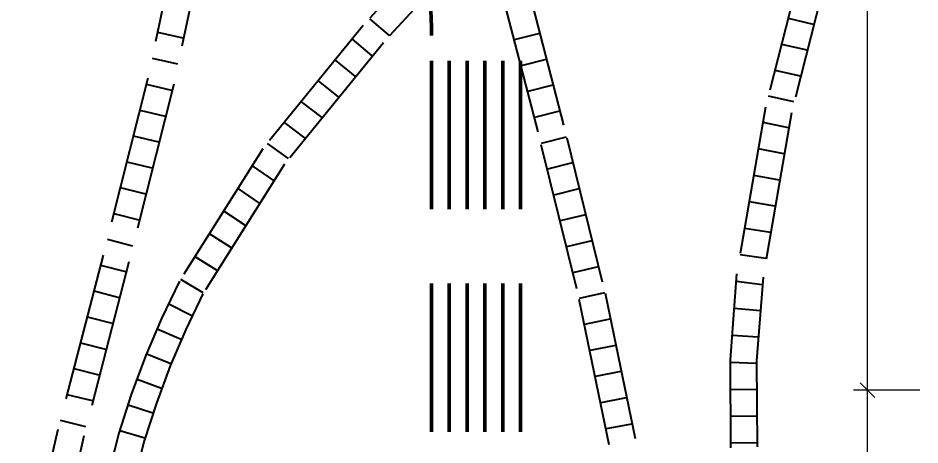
# Model space of a CAD drawing. Header units: millimetres. Extents: x -3497 to 2618, y -1809 to 2456.
# Drawn here: x 442.4 to 746.3, y 1212.4 to 1356.4 of the extents above; entities that cross this region are included whole.
import ezdxf
from ezdxf.enums import TextEntityAlignment as Align

# ---------------------------------------------------------------- set-up
doc = ezdxf.new("R2010")
doc.units = ezdxf.units.MM
doc.header["$LTSCALE"] = 100
doc.linetypes.add('DASHED', pattern=[0.75, 0.5, -0.25])
doc.linetypes.add('HIDDENX2', pattern=[0.75, 0.5, -0.25])
for name, color, linetype, true_color in [('10-0.18 Strichlinie', 7, 'Continuous', 0x00c0ff), ('20-Beton', 9, 'Continuous', 0x808080), ('30-Text 6', 3, 'Continuous', 0x00ff00), ('Keine', 7, 'Continuous', 0xff8000)]:
    doc.layers.add(name, color=color, linetype=linetype, true_color=true_color)
doc.styles.add('Arial', font='arial.ttf')

# ---------------------------------------------------------------- blocks, each defined once
blk = doc.blocks.new('AnonymMegaMac_nNn01221')
at = {"layer": '20-Beton', "color": 8, "linetype": 'Continuous', "lineweight": 13, "true_color": 0x808080}
for p, q in [((746.34, 1230.86), (723.95, 1230.86)), ((726.14, 1233.36), (731.14, 1228.36)), ((728.64, 1155.98), (728.64, 1230.86)), ((726.14, 1158.48), (731.14, 1153.48)), ((746.34, 1155.98), (723.95, 1155.98)), ((728.64, 1152.23), (728.64, 1155.98))]:
    blk.add_line(p, q, dxfattribs=at)
at = {"layer": '20-Beton', "color": 8, "linetype": 'Continuous', "lineweight": 18, "true_color": 0x808080, "style": 'Arial', "width": 0.921392}
blk.add_text('75', height=8, rotation=90, dxfattribs=at).set_placement((727.07, 1185.13), (727.07, 1196.57), align=Align.FIT)
blk = doc.blocks.new('AnonymMegaMac_nNn01222')
at = {"layer": '20-Beton', "color": 8, "linetype": 'Continuous', "lineweight": 13, "true_color": 0x808080}
for p, q in [((728.64, 1230.86), (728.64, 1607.86)), ((746.34, 1230.86), (723.95, 1230.86)), ((726.14, 1233.36), (731.14, 1228.36))]:
    blk.add_line(p, q, dxfattribs=at)

msp = doc.modelspace()

# ---------------------------------------------------------------- linework, layer by layer
at = {"layer": '10-0.18 Strichlinie', "color": 140, "linetype": 'DASHED', "lineweight": 25, "true_color": 0x00c0ff}
for p, q in [((499.08, 1397.32), (486.19, 1336.04)), ((507.95, 1395.81), (494.95, 1334.02)), ((613.73, 1368.62), (627.36, 1315.93)), ((605.01, 1366.42), (618.64, 1313.73)), ((498.09, 1349.6), (489.56, 1351.43)), ((618.13, 1351.1), (609.66, 1348.96)), ((496.23, 1340.76), (487.71, 1342.66)), ((620.38, 1342.38), (611.92, 1340.25)), ((486.19, 1336.04), (471.11, 1276.37)), ((494.95, 1334.02), (479.82, 1274.14)), ((494.29, 1331.94), (485.78, 1333.91)), ((622.64, 1333.67), (614.17, 1331.54)), ((492.08, 1323.2), (483.58, 1325.2)), ((624.89, 1324.96), (616.42, 1322.82)), ((489.87, 1314.46), (481.38, 1316.49)), ((627.14, 1316.24), (618.68, 1314.11)), ((627.36, 1315.93), (640.23, 1263.57)), ((618.64, 1313.73), (631.45, 1261.59)), ((487.66, 1305.71), (479.18, 1307.78)), ((629.3, 1307.49), (620.83, 1305.39)), ((485.46, 1296.97), (476.98, 1299.06)), ((631.45, 1298.73), (622.97, 1296.66)), ((483.25, 1288.23), (474.78, 1290.35)), ((633.6, 1289.97), (625.11, 1287.94)), ((481.04, 1279.49), (472.58, 1281.64)), ((635.76, 1281.22), (627.26, 1279.22)), ((471.11, 1276.37), (455.86, 1217.61)), ((479.82, 1274.14), (464.6, 1215.47)), ((478.81, 1270.77), (470.35, 1272.93)), ((637.91, 1272.46), (629.4, 1270.5)), ((476.55, 1262.06), (468.09, 1264.21)), ((631.45, 1261.59), (642.18, 1209.63)), ((640.06, 1263.7), (631.55, 1261.78)), ((640.23, 1263.57), (651.04, 1211.17)), ((474.29, 1253.36), (465.83, 1255.49)), ((641.89, 1254.85), (633.36, 1253)), ((472.03, 1244.65), (463.57, 1246.77)), ((643.72, 1246), (635.17, 1244.22)), ((469.78, 1235.95), (461.3, 1238.05)), ((645.55, 1237.15), (636.98, 1235.44)), ((467.52, 1227.25), (459.04, 1229.34)), ((647.37, 1228.3), (638.8, 1226.66)), ((465.26, 1218.54), (456.78, 1220.62)), ((649.2, 1219.45), (640.61, 1217.89)), ((455.86, 1217.61), (442.44, 1159.02)), ((464.6, 1215.47), (451.27, 1157.3))]:
    msp.add_line(p, q, dxfattribs=at)
at = {"layer": '30-Text 6', "color": 3, "linetype": 'HIDDENX2', "lineweight": 50, "true_color": 0x00ff00}
for p, q in [((611.76, 1066.88), (611.76, 1461.93)), ((605.76, 1066.88), (605.76, 1438.81)), ((599.76, 1066.88), (599.76, 1414.38)), ((593.76, 1066.88), (593.76, 1397.03)), ((587.76, 1066.88), (587.76, 1373.06)), ((581.76, 1066.88), (581.76, 1350.42))]:
    msp.add_line(p, q, dxfattribs=at)
msp.add_arc((431.76, 1350.42), 150, 0, 67.3613, dxfattribs=at)
at = {"layer": 'Keine', "color": 140, "linetype": 'DASHED', "lineweight": 25, "true_color": 0x00c0ff}
for p, q in [((594.66, 1393.34), (558.73, 1353.85)), ((601.29, 1387.29), (565.54, 1347.99)), ((708.09, 1380.43), (694.25, 1326.26)), ((716.77, 1378.13), (703.04, 1324.38)), ((567.58, 1350.42), (560.98, 1356.13)), ((710.52, 1354.17), (702.04, 1356.23)), ((558.73, 1353.85), (524.92, 1312.31)), ((565.54, 1347.99), (532.23, 1307.07)), ((561.8, 1343.59), (555.13, 1349.23)), ((708.3, 1345.49), (699.8, 1347.47)), ((556.16, 1336.66), (549.41, 1342.2)), ((706.08, 1336.8), (697.57, 1338.72)), ((550.52, 1329.73), (543.68, 1335.16)), ((544.88, 1322.81), (537.96, 1328.13)), ((703.86, 1328.11), (695.33, 1329.97)), ((694.25, 1326.26), (684.55, 1270.14)), ((703.04, 1324.38), (693.47, 1269.03)), ((539.24, 1315.88), (532.24, 1321.1)), ((702.04, 1319.35), (693.49, 1321.12)), ((533.59, 1308.95), (526.52, 1314.07)), ((524.92, 1312.31), (496.87, 1267.68)), ((700.52, 1310.53), (691.95, 1312.2)), ((532.23, 1307.07), (504.73, 1263.33)), ((528.61, 1301.55), (521.46, 1306.56)), ((699, 1301.71), (690.41, 1303.28)), ((523.85, 1293.98), (516.64, 1298.89)), ((697.47, 1292.89), (688.87, 1294.37)), ((519.1, 1286.42), (511.81, 1291.22)), ((514.35, 1278.85), (506.99, 1283.55)), ((695.95, 1284.07), (687.33, 1285.45)), ((694.42, 1275.25), (685.78, 1276.53)), ((509.59, 1271.28), (502.16, 1275.87)), ((496.87, 1267.68), (490.79, 1255.1)), ((504.83, 1263.72), (497.34, 1268.2)), ((684.55, 1270.14), (682.34, 1241.07)), ((693.14, 1266.43), (684.49, 1267.56)), ((693.47, 1269.03), (691.32, 1240.75)), ((504.73, 1263.33), (498.96, 1251.39)), ((501.01, 1255.91), (493.22, 1259.85)), ((692.48, 1257.6), (683.79, 1258.44)), ((490.79, 1255.1), (485.39, 1242.39)), ((497.37, 1247.95), (489.37, 1251.45)), ((498.96, 1251.39), (493.74, 1239.07)), ((691.8, 1248.76), (683.09, 1249.33)), ((493.91, 1239.8), (485.8, 1243.04)), ((485.39, 1242.39), (480.6, 1229.48)), ((682.34, 1241.07), (682.49, 1211.46)), ((691.19, 1239.92), (682.47, 1240.22)), ((691.32, 1240.75), (691.47, 1211.79)), ((493.74, 1239.07), (489.08, 1226.54)), ((490.79, 1231.49), (482.59, 1234.5)), ((691.24, 1231.01), (682.51, 1231.13)), ((480.6, 1229.48), (476.37, 1216.35)), ((487.86, 1223.14), (479.56, 1225.86)), ((489.08, 1226.54), (484.99, 1213.85)), ((691.29, 1222.09), (682.56, 1222.05)), ((476.37, 1216.35), (469.54, 1189.84)), ((485.15, 1214.75), (476.75, 1217.13)), ((484.99, 1213.85), (478.31, 1187.91)), ((691.33, 1213.17), (682.6, 1212.97))]:
    msp.add_line(p, q, dxfattribs=at)

# ---------------------------------------------------------------- block references
for name in ['AnonymMegaMac_nNn01222', 'AnonymMegaMac_nNn01221']:
    msp.add_blockref(name, (0, 0))

doc.saveas('drawing.dxf')
